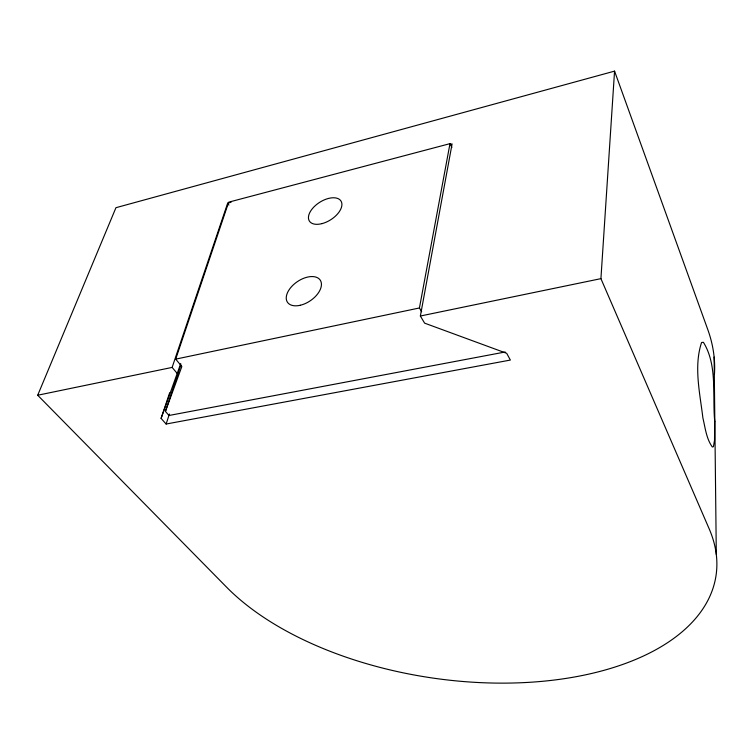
<?xml version="1.0" encoding="UTF-8"?>
<svg xmlns="http://www.w3.org/2000/svg" width="754" height="754" viewBox="0 0 754 754"><rect width="100%" height="100%" fill="white"/><g stroke="black" fill="none" stroke-linecap="round" stroke-linejoin="round"><path stroke-width="1.13" d="M600.919 278.65L614.557 71.13L115.946 207.699L37.7 395.237L226.52 587.102A265.804 142.638 8.3 0 0 553.351 680.146A265.804 142.638 8.3 0 0 709.203 528.903L600.919 278.65L420.364 316.02L424.615 323.146L506.697 353.315L510.364 360.063L166.116 424.031L161.092 418.395L169.65 392.796M420.364 316.02L452.089 143.91L449.818 144.514M421.656 311.722L419.431 307.971L449.987 143.646L228.688 202.166L175.691 359.13L181.846 366.519L165.418 411.43L168.99 415.482L505.171 351.995M166.116 424.031L169.414 414.021M161.092 418.395L180.724 363.598M165.418 411.43L180.941 364.813M177.379 373.635L172.129 367.415L227.651 203.194L231.054 202.298M175.691 359.13L419.431 307.971M37.7 395.237L172.129 367.415M227.651 203.194L228.914 205.022M449.987 143.646L451.891 147.445M614.557 71.13L707.799 329.611A236.473 155.748 7.9 0 1 714.434 374.531M714.123 357.057L716.3 554.501M714.735 421.543L714.519 440.345L713.425 446.707L712.323 446.981C706.281 438.639 705.244 427.697 702.888 417.942C699.976 393.305 693.605 366.501 701.559 342.514L703.388 342.269C717.704 365.304 712.257 395.558 714.735 421.543M300.271 305.266A19.774 11.546 -34.1 0 0 320.554 280.667A19.774 11.546 -34.1 0 0 290.695 287.642A19.774 11.546 -34.1 0 0 300.271 305.266M321.996 223.627A18.709 10.32 -32.4 0 0 340.997 201.054A18.709 10.32 -32.4 0 0 312.552 208.443A18.709 10.32 -32.4 0 0 321.996 223.627"/></g></svg>
